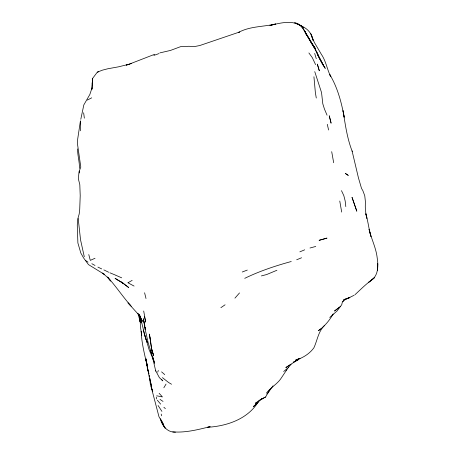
<?xml version="1.0" encoding="UTF-8"?>
<svg xmlns="http://www.w3.org/2000/svg" width="455" height="455" viewBox="0 0 455 455"><rect width="100%" height="100%" fill="white"/><g stroke="black" fill="none" stroke-linecap="round" stroke-linejoin="round"><path stroke-width="0.68" d="M77.64 148.921C77.43 155.491 79.71 161.844 79.415 168.424M79.38 172.985L79.397 171.029M91.978 89.203L92.706 78.283L97.347 72.117L102.494 70.133L107.755 68.779L118.397 66.851L128.936 64.274L154.672 54.293M91.984 89.1L92.149 83.009M80.615 120.785L80.529 130.773M92.007 87.951L89.84 94.481L83.822 104.906L80.797 119.295M80.364 121.297L77.714 138.889L77.458 143.769L80.802 167.059L78.988 171.842L78.385 178.917L79.813 184.679L80.211 195.678L79.722 209.363L79.181 213.998L77.76 219.071L77.27 225.094L77.89 242.97L80.825 253.048L83.561 257.905L88.452 264.577L104.314 274.337L102.591 273.074L107.494 277.34L110.69 281.065L107.636 277.14M157.743 372.196L158.3 370.455M333.185 313.904C329.551 320.422 324.517 326.36 318.415 330.734L320.525 328.931M343.542 300.237L342.171 302.717L341.773 304.685L337.132 310.884L329.761 317.465M256.967 402.118L255.249 403.34L262.996 398.313L261.238 399.302L265.612 397.016L269.758 389.656M163.84 387.785L166.03 384.094M286.184 370.637L281.537 377.639C277.726 383.884 270.935 387.165 266.562 392.944M286.11 370.728L288.459 367.378L283.675 371.542M273 385.857L267.773 393.211L266.715 394.019M239.523 292.923L234.928 298.15M288.464 367.373L291.137 364.21L285.82 367.566L300.038 358.352M324.222 325.769C318.204 331.769 317.345 340.408 313.876 347.836C309.536 353.825 302.757 358.057 295.67 360.081L298.747 358.699M257.092 402.783L258.11 401.788M354.923 294.755C360.121 289.989 364.995 284.978 370.711 280.741C378.333 276.105 378.509 265.913 377.223 258.127C376.16 247.992 371.343 239.017 369.068 229.246L370.979 236.52C368.8 229.036 368.072 221.272 365.837 213.77L366.878 218.343L365.786 212.889L365.291 207.218L365.376 201.338L364.751 195.718L362.811 190.571L361.532 188.45L358.443 177.871L352.073 150.929M265.612 397.016L260.539 399.513M342.683 301.767L345.14 299.703L354.132 295.261M340.454 306.391L334.493 311.032L339.362 307.409M258.116 401.299L260.408 399.666L255.812 404.87L253.333 406.622L258.036 402.288C247.179 419.356 226.641 426.136 207.429 427.313L210.136 426.631C197.988 429.679 185.339 432.927 172.769 431.858M220.88 307.677L225.088 304.793M128.003 282.754L132.166 280.36M298.867 359.114L293.23 362.305L298.287 359.786M244.739 278.335C259.543 271.135 275.36 265.851 291.257 261.511M87.269 100.072L91.728 97.836M276.896 270.281L266.647 274.547L261.392 275.918M95.021 258.275L90.289 260.374L88.776 254.567M299.845 251.848L304.702 249.812M296.677 259.777L301.574 257.763M242.242 272.01L247.292 270.077M153.87 55.408L159.062 53.553M348.877 297.945L343.684 299.663L349.867 297.598L348.001 298.031M128.936 64.274L126.257 65.128L131.461 63.467M309.991 248.009L315.753 246.445M97.347 72.117L98.621 71.788M159.915 52.871L170.471 50.437L180.794 46.592L188.882 46.285L194.433 46.575L199.745 45.54L239.478 32.043L238.721 32.305C250.187 26.134 263.434 26.902 275.713 23.967L269.889 25.531C280.354 22.909 294.522 19.042 302.893 27.795L301.915 26.885M175.442 432.193C167.423 432.466 162.162 426.028 160.387 418.856L163.146 423.707L158.988 416.774L151.077 386.568L152.755 391.545L150.355 384.242L149.661 378.168M156.742 395.81L162.418 396.925L159.131 393.302M109.854 272.784L115.758 275.218M116.059 275.4L121.69 277.829M302.148 26.856L303.428 27.425L301.039 25.901M300.055 25.56C306.801 27.653 312.028 33.204 313.057 40.313L310.765 33.624M298.241 24.428L294.641 22.773C301.352 23.575 304.406 30.007 306.812 35.484L304.509 30.803L314.149 47.115L316.805 52.006L318.87 57.108L317.067 52.86L323.659 65.958L319.774 58.695L322.288 63.632L325.257 68.404L318.705 57.222M299.441 24.98L301.238 25.804L314.149 47.115L305.385 32.743L310.685 41.849M97.905 267.108L101.664 268.905M103.871 269.895L108.637 272.232M128.037 282.828L134.077 286.07M91.842 263.712L95.015 265.464M171.546 384.248L168.583 382.501L162.418 377.627M160.024 399.41L163.026 401.412M85.824 260.63L88.025 262.143M161.593 371.872L164.727 374.613M163.874 407.293L165.387 408.624M159.648 377.917L162.816 380.869L161.644 379.595M130.363 305.237C122.429 296.194 115.735 286.03 107.596 277.084M131.239 306.226L128.009 302.899L139.884 316.049L138.508 313.956L142.239 321.042L140.174 316.674M157.333 400.218L160.666 404.137M138.781 314.405L139.651 315.457L141.721 322.805L139.651 315.457M161.923 411.383L158.078 405.502M311.988 43.964L315.44 48.56L311.078 42.406M308.888 52.951L312.272 57.58L315.594 64.633M311.061 42.44L314.445 48.133M311.01 42.378L311.664 43.435M159.352 377.604L155.638 370.649L152.613 357.556L153.392 359.86L149.126 349.707L146.01 339.134L147.119 342.069M313.535 46L315.537 49.646M315.087 49.362L317.533 54.327M341.472 190.634L343.821 195.633L345.18 200.991L345.811 206.61M147.272 342.666L145.008 336.239L141.249 320.724L139.247 315.127M317.26 54.088L318.073 55.988M311.231 35.126L314.348 42.434L321.349 54.299C326.053 61.112 327.054 69.496 330.808 76.747L329.761 74.535C337.593 87.525 341.477 102.432 344.202 117.197L343.042 110.673C345.282 124.454 347.114 138.422 352.278 151.509M140.123 316.674L142.04 321.685L141.647 319.911M314.752 71.64L321.537 92.575L322.805 103.814L324.455 109.063L327.06 115.2M155.638 370.649L155.826 371.178M151.816 354.496L148.216 342.951L145.253 329.738L143.382 318.716L144.838 325.769M150.469 350.572L154.626 363.232L152.561 356.111M144.417 333.868L146.362 340.277M149.047 373.999L147.454 368.709L146.118 359.797L146.664 363.727C144.286 353 141.505 342.296 141.226 331.24L141.704 334.522M314.689 53.445L316.271 58.718M161.161 414.078L161.667 415.819M148.512 372.082L147.96 370.154L148.495 372.15M143.308 330.034L145.008 336.239M140.453 322.589L137.922 313.387M140.294 321.935L139.435 318.688L140.288 322.032M147.608 366.929L146.538 362.902L147.21 365.922L146.339 360.388M84.289 256.796L80.535 239.785L78.197 218.497M144.593 292.764L146.01 298.52M145.128 327.185L145.424 328.413M327.281 124.295L328.601 129.999M150.628 382.291L151.549 386.346L149.194 376.899L147.318 366.611M144.44 316.424L145.697 322.095L143.695 311.015M146.231 359.865L146.01 358.813L147.835 369.801L147.318 366.571M141.727 335.739L140.549 327.395L139.753 315.349M149.82 378.196L150.343 380.926M333.68 162.748L331.701 151.68M150.059 337.781L150.395 339.595L149.388 334.055L151.492 348.285L153.642 355.605L151.703 349.867L152.869 353.637L151.492 348.285L150.474 340.221M339.766 201.036L341.688 212.075M316.282 98.035L315.361 92.536L313.933 76.747M149.257 375.278L149.468 376.603M144.025 321.748L145.253 329.738M146.032 359.604L146.419 362.271M83.64 112.777L84.346 118.169M146.118 359.797L146.806 365.393M156.281 397.056L156.503 398.967M140.163 320.286L140.242 321.657M377.724 263.792L377.536 270.037L377.724 263.792M92.678 78.493L92.246 83.197L92.678 78.493M374.192 277.874L368.357 282.549L374.192 277.874M326.906 238.119L319.171 240.308L326.906 238.119M348.2 175.351L345.51 173.543L348.2 175.351M117.754 279.962L115.058 278.346L123.732 283.647L128.68 287.532L121.201 281.975L123.732 283.647L117.754 279.962M164.05 426.204L161.241 421.131L165.137 428.161L164.05 426.204M356.777 211.103L352.045 197.419L356.777 211.103M319.308 70.747L317.351 64.178L319.308 70.747M330.609 121.019L329.244 115.769L331.092 123.186L330.609 121.019"/></g></svg>
